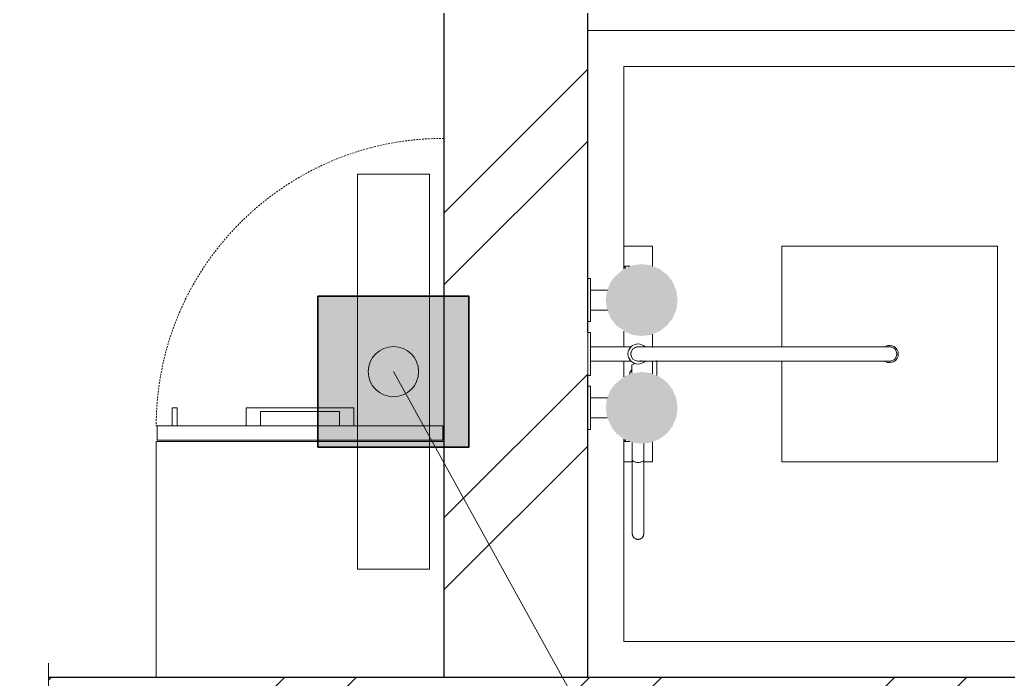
# Model space of a CAD drawing. Header units: millimetres. Extents: x -5016 to 63381, y -6019 to 88916.
# Drawn here: x 15010 to 16385, y 46447 to 47365 of the extents above; entities that cross this region are included whole.
import ezdxf

# ---------------------------------------------------------------- set-up
doc = ezdxf.new("R2010")
doc.units = ezdxf.units.MM
doc.linetypes.add('Сверху', pattern=[3.96875, 2.38125, -1.5875])
for name, color, linetype, lineweight in [('A-DETL-GENF', 9, 'Continuous', 13), ('A-GLAZ', 8, 'Continuous', 13), ('A-WALL', 8, 'Continuous', 13), ('A-WALL-PATT', 8, 'Continuous', 13), ('I-FURN', 9, 'Continuous', 13), ('P-SANR-FIXT', 9, 'Continuous', 13), ('АР_подложка', 8, 'Continuous', 13), ('ОВ_выноски', 7, 'Continuous', 18), ('ТЗ_ВК', 5, 'Continuous', 35), ('ТЗ_контекст', 8, 'Continuous', 18)]:
    doc.layers.add(name, color=color, linetype=linetype, lineweight=lineweight)
pattern_1 = [(45, (0, 0), (-212.132, 212.132), []), (45, (0, 100), (-212.132, 212.132), [])]

# ---------------------------------------------------------------- blocks, each defined once
blk = doc.blocks.new('INT 04 Душевая кабина - INT 04 Душевая кабина-1564509-Этаж 2 - Планировка')
at = {"layer": 'P-SANR-FIXT'}
for p, q in [((1600, 400), (-400, 400)), ((1600, 150), (1600, 400)), ((1600, 120), (1600, 122)), ((1600, -122), (1600, -120)), ((1600, -400), (1600, -150)), ((-400, -400), (1600, -400)), ((1650, -450), (-450, -450))]:
    blk.add_line(p, q, dxfattribs=at)
blk = doc.blocks.new('INT 04 Душевая система наружного монтажа - INT 04 Душевая система наружного монтажа-1564529-Этаж 2 - Планировка')
at = {"layer": 'A-DETL-GENF', "true_color": 0xff0000}
blk.add_hatch(color=1, dxfattribs=at).paths.add_polyline_path([(-25, 75), (-26.7, 87.9), (-31.7, 100), (-39.6, 110.4), (-50, 118.3), (-62.1, 123.3), (-75, 125), (-87.9, 123.3), (-100, 118.3), (-110.4, 110.4), (-118.3, 100), (-123.3, 87.9), (-125, 75), (-123.3, 62.1), (-118.3, 50), (-107.6, 37.6), (-100, 31.7), (-87.9, 26.7), (-75, 25), (-62.1, 26.7), (-50, 31.7), (-39.6, 39.6), (-30, 54), (-26.7, 62.1)])
at = {"layer": 'A-DETL-GENF', "true_color": 0x0000ff}
blk.add_hatch(color=5, dxfattribs=at).paths.add_polyline_path([(125, 75), (123.3, 87.9), (118.3, 100), (110.4, 110.4), (100, 118.3), (87.9, 123.3), (75, 125), (62.1, 123.3), (50, 118.3), (39.6, 110.4), (31.7, 100), (26.7, 87.9), (25, 75), (27.5, 60.1), (31.7, 50), (42.4, 37.6), (50, 31.7), (62.1, 26.7), (75, 25), (87.9, 26.7), (102.6, 33.7), (110.4, 39.6), (118.3, 50), (123.3, 62.1)])
at = {"layer": 'P-SANR-FIXT'}
for p, q in [((150, 570), (-150, 570)), ((-150, 570), (-150, 270)), ((150, 270), (150, 570)), ((-10, 360), (-10, 130)), ((10, 130), (10, 360)), ((-150, 270), (-9.7, 270)), ((9.7, 270), (150, 270)), ((-122.4, 90), (-150, 90)), ((-150, 90), (-150, 70)), ((-9, 90), (-27.6, 90)), ((9.3, 96), (30, 96)), ((27.6, 90), (9.5, 90)), ((150, 90), (122.4, 90)), ((150, 78.6), (150, 90)), ((-150, 70), (-150, 50)), ((-122, 58.5), (-122, 50)), ((-10, 60.2), (-10, 4)), ((10, 4), (10, 60.1)), ((13.3, 66), (15, 61.2)), ((15, 61.2), (26.9, 61.2)), ((122, 58.5), (122, 50)), ((150, 50), (150, 61.4)), ((-150, 50), (-122, 50)), ((-122, 52), (-120, 52)), ((-120, 52.9), (-120, 50)), ((-120, 50), (-118.3, 50)), ((-31.7, 50), (-9.9, 50)), ((9.9, 50), (31.7, 50)), ((118.3, 50), (120, 50)), ((120, 52.9), (120, 50)), ((120, 52), (122, 52)), ((122, 50), (150, 50)), ((-89, 27.3), (-89, 4)), ((-61, 4), (-61, 27.3)), ((61, 27.3), (61, 4)), ((89, 4), (89, 27.1)), ((-105, 4), (-105, 0)), ((-45, 4), (-105, 4)), ((-104, 4), (-105, 4)), ((-45, 4), (-46, 4)), ((-45, 0), (-45, 4)), ((-30, 4), (-30, 0)), ((30, 4), (-30, 4)), ((-29, 4), (-30, 4)), ((-30, 0), (-29, 0)), ((-30, 0), (30, 0)), ((30, 4), (29, 4)), ((29, 0), (30, 0)), ((30, 0), (30, 4)), ((45, 4), (45, 0)), ((105, 4), (45, 4)), ((46, 4), (45, 4)), ((105, 4), (104, 4)), ((105, 0), (105, 4))]:
    blk.add_line(p, q, dxfattribs=at)
at = {"layer": 'P-SANR-FIXT', "flags": 128}
for points in [[(-10, 420), (-10, 420), (-10, 419.8), (-10, 419.6), (-10, 419.2), (-10, 418.8), (-10, 418.3), (-10, 417.7), (-10, 417), (-10, 416.2), (-10, 415.3), (-10, 414.3), (-10, 413.2), (-10, 412.1), (-10, 410.8), (-10, 409.5), (-10, 408.1), (-10, 406.7), (-10, 405.1), (-10, 403.5), (-10, 401.8), (-10, 400), (-10, 398.2), (-10, 396.3), (-10, 394.4), (-10, 392.4), (-10, 390.4), (-10, 388.3), (-10, 386.1), (-10, 384), (-10, 381.7), (-10, 379.5), (-10, 377.2), (-10, 374.9), (-10, 372.6), (-10, 370.2), (-10, 367.8), (-10, 365.4), (-10, 363), (-10, 360.6), (-10, 360)], [(10, 360), (10, 362.4), (10, 364.8), (10, 367.2), (10, 369.6), (10, 371.9), (10, 374.3), (10, 376.6), (10, 378.9), (10, 381.1), (10, 383.4), (10, 385.6), (10, 387.7), (10, 389.8), (10, 391.9), (10, 393.9), (10, 395.8), (10, 397.7), (10, 399.6), (10, 401.3), (10, 403), (10, 404.7), (10, 406.2), (10, 407.7), (10, 409.2), (10, 410.5), (10, 411.7), (10, 412.9), (10, 414), (10, 415), (10, 415.9), (10, 416.7), (10, 417.5), (10, 418.1), (10, 418.7), (10, 419.1), (10, 419.5), (10, 419.8), (10, 419.9), (10, 420), (10, 420)], [(-10, 130), (-10, 127.6), (-10, 125.2), (-10, 122.8), (-10, 120.4), (-10, 118.1), (-10, 115.7), (-10, 113.4), (-10, 111.1), (-10, 108.9), (-10, 106.6), (-10, 104.4), (-10, 102.3), (-10, 100.2), (-10, 98.1), (-10, 96.1), (-10, 94.2), (-10, 92.3), (-10, 90.4), (-10, 88.7), (-10, 87), (-10, 85.3), (-10, 83.8), (-10, 82.3), (-10, 80.8), (-10, 79.5), (-10, 78.3), (-10, 77.1), (-10, 76), (-10, 75), (-10, 74.1), (-10, 73.3), (-10, 72.5), (-10, 71.9), (-10, 71.3), (-10, 70.9), (-10, 70.5), (-10, 70.2), (-10, 70.1), (-10, 70), (-10, 70)], [(10, 70), (10, 70), (10, 70.2), (10, 70.4), (10, 70.8), (10, 71.2), (10, 71.7), (10, 72.3), (10, 73), (10, 73.8), (10, 74.7), (10, 75.7), (10, 76.8), (10, 77.9), (10, 79.2), (10, 80.5), (10, 81.9), (10, 83.3), (10, 84.9), (10, 86.5), (10, 88.2), (10, 90), (10, 91.8), (10, 93.7), (10, 95.6), (10, 97.6), (10, 99.6), (10, 101.7), (10, 103.9), (10, 106), (10, 108.3), (10, 110.5), (10, 112.8), (10, 115.1), (10, 117.4), (10, 119.8), (10, 122.2), (10, 124.6), (10, 127), (10, 129.4), (10, 130)], [(124.6, 78), (130.7, 78), (138.1, 78), (145.8, 78), (147, 78)], [(250, 78), (249.8, 78), (249.3, 78), (248.4, 78), (247.2, 78), (245.6, 78), (243.7, 78), (241.4, 78), (238.8, 78), (235.9, 78), (232.7, 78), (229.1, 78), (225.2, 78), (220.9, 78), (216.4, 78), (211.6, 78), (206.5, 78), (201.1, 78), (195.5, 78), (189.5, 78), (183.3, 78), (176.9, 78), (170.3, 78), (163.4, 78), (156.3, 78), (149, 78), (147, 78)], [(245.7, 78), (246.9, 78), (247.9, 78), (248.7, 78), (249.4, 78), (249.8, 78), (250, 78), (250, 78)], [(250, 78), (250.3, 78), (250.6, 78), (251, 77.9), (251.3, 77.9), (251.6, 77.8), (251.9, 77.8), (252.2, 77.7), (252.5, 77.6), (252.8, 77.5), (253.1, 77.4), (253.4, 77.2), (253.7, 77.1), (254, 76.9), (254.2, 76.8), (254.5, 76.6), (254.8, 76.4), (255, 76.2), (255.3, 76), (255.5, 75.8), (255.7, 75.6), (256, 75.3), (256.2, 75.1), (256.4, 74.8), (256.6, 74.6), (256.7, 74.3), (256.9, 74), (257.1, 73.8), (257.2, 73.5), (257.3, 73.2), (257.5, 72.9), (257.6, 72.6), (257.7, 72.3), (257.7, 72), (257.8, 71.7), (257.9, 71.4), (257.9, 71), (258, 70.7), (258, 70.4), (258, 70.1), (258, 69.8), (258, 69.4), (258, 69.1), (257.9, 68.8), (257.9, 68.5), (257.8, 68.2), (257.7, 67.9), (257.6, 67.6), (257.5, 67.3), (257.4, 67), (257.3, 66.7), (257.1, 66.4), (257, 66.1), (256.8, 65.8), (256.7, 65.6), (256.5, 65.3), (256.3, 65), (256.1, 64.8), (255.9, 64.6), (255.6, 64.3), (255.4, 64.1), (255.2, 63.9), (254.9, 63.7), (254.7, 63.5), (254.4, 63.3), (254.1, 63.1), (253.8, 63), (253.6, 62.8), (253.3, 62.7), (253, 62.6), (252.7, 62.5), (252.4, 62.4), (252.1, 62.3), (251.8, 62.2), (251.4, 62.1), (251.1, 62.1), (250.8, 62), (250.5, 62), (250.2, 62), (250, 62)], [(147, 62), (139.3, 62), (131.8, 62), (124.5, 62), (123.3, 62)], [(147, 62), (154.3, 62), (161.5, 62), (168.4, 62), (175.2, 62), (181.6, 62), (187.9, 62), (193.9, 62), (199.6, 62), (205.1, 62), (210.3, 62), (215.2, 62), (219.8, 62), (224.1, 62), (228.1, 62), (231.7, 62), (235.1, 62), (238.1, 62), (240.8, 62), (243.1, 62), (245.1, 62), (246.8, 62), (248.1, 62), (249.1, 62), (249.7, 62), (250, 62), (250, 62)], [(250, 62), (249.9, 62), (249.6, 62), (249.1, 62), (248.4, 62), (247.5, 62), (246.4, 62)]]:
    blk.add_lwpolyline(points, dxfattribs=at)
at = {"layer": 'P-SANR-FIXT'}
for centre, radius, start, end in [((0, 420), 12, 90, 206.773), ((0, 420), 10, 0, 180), ((0, 420), 10, 135, 180), ((0, 420), 10, 90, 105), ((0, 420), 12, 331.215, 90), ((0, 420), 10, 75, 90), ((0, 420), 10, 0, 45), ((0, 70), 14, 135, 180), ((0, 70), 14, 180, 360), ((0, 70), 10, 180, 360), ((0, 70), 10, 180, 225), ((0, 70), 10, 330, 25.92), ((0, 70), 14, 360, 45), ((250, 70), 8, 270, 90), ((0, 70), 10, 255, 270), ((0, 70), 10, 270, 285), ((30, 70), 12, 227.5246, 261.7504)]:
    blk.add_arc(centre, radius, start, end, dxfattribs=at)
for points, knots in [([(147, 62), (147.4, 62), (148.4, 62.3), (149.6, 63.7), (150.5, 65.9), (151, 68.6), (151, 71.4), (150.4, 74.5), (149.1, 77.3), (147.7, 78), (147, 78)], [0, 0, 0, 0, 0.111111, 0.222222, 0.333333, 0.444444, 0.555556, 0.666667, 0.833333, 1, 1, 1, 1]), ([(-7.6, 58.3), (-7.7, 58.3), (-7.8, 58.3), (-8.1, 58.6), (-8.7, 59), (-9.1, 59.4), (-9.3, 59.5), (-9.3, 59.6)], [0.7760417, 0.7760417, 0.7760417, 0.7760417, 0.78125, 0.7916667, 0.8333333, 0.875, 0.8854167, 0.8854167, 0.8854167, 0.8854167]), ([(-5.1, 57), (-5.3, 57), (-5.6, 57.2), (-6.1, 57.4), (-6.4, 57.5), (-6.4, 57.6)], [0.66666667, 0.66666667, 0.66666667, 0.66666667, 0.6875, 0.70833333, 0.72064687, 0.72064687, 0.72064687, 0.72064687]), ([(6.5, 57.6), (6.3, 57.5), (5.9, 57.3), (5.5, 57.1), (5.2, 57), (5.1, 57)], [0.27777778, 0.27777778, 0.27777778, 0.27777778, 0.30555556, 0.31944444, 0.33333333, 0.33333333, 0.33333333, 0.33333333]), ([(9.4, 59.6), (9.3, 59.6), (9.2, 59.5), (9, 59.3), (8.6, 59), (8.3, 58.7), (8, 58.5), (7.8, 58.4), (7.7, 58.3), (7.7, 58.3)], [0.1111111, 0.1111111, 0.1111111, 0.1111111, 0.125, 0.1388889, 0.1666667, 0.1944444, 0.2083333, 0.2152778, 0.2222222, 0.2222222, 0.2222222, 0.2222222]), ([(28.3, 58.1), (27.8, 58.2), (27.1, 58.3), (26.2, 58.6), (25.3, 58.9), (24.7, 59.2), (24.3, 59.5)], [0.3333333, 0.3333333, 0.3333333, 0.3333333, 0.3888889, 0.4166667, 0.4444444, 0.4982305, 0.4982305, 0.4982305, 0.4982305])]:
    blk.add_open_spline(points, degree=3, knots=knots, dxfattribs=at)
blk = doc.blocks.new('INT 20 Подоконник - Подоконник внутри-1566579-Этаж 2 - Планировка')
at = {"layer": 'A-GLAZ'}
blk.add_line((-950, 0), (-950, -290), dxfattribs=at)
blk = doc.blocks.new('INT 18 Книжный шкаф - INT 18 Книжный шкаф-1564555-Этаж 2 - Планировка')
at = {"layer": 'I-FURN'}
for p, q in [((-200, 200), (-200, -128)), ((200, 200), (-200, 200)), ((200, -128), (200, 200)), ((-200, -128), (200, -128)), ((-198.5, -130), (198.5, -130)), ((-198.5, -130), (-198.5, -150)), ((198.5, -130), (198.5, -150)), ((198.5, -150), (-198.5, -150)), ((-75, -150), (-75, -175)), ((-55, -170), (-55, -150)), ((55, -150), (55, -170)), ((75, -175), (75, -150)), ((170.75, -175), (170.75, -150)), ((177.75, -150), (177.75, -175)), ((-75, -175), (75, -175)), ((55, -170), (-55, -170)), ((177.75, -175), (170.75, -175))]:
    blk.add_line(p, q, dxfattribs=at)
at = {"layer": 'I-FURN', "color": 8, "linetype": 'Сверху', "true_color": 0x808080}
blk.add_line((-200, -150), (-200, -550), dxfattribs=at)
at = {"layer": 'I-FURN', "linetype": 'Сверху'}
blk.add_line((198.5, -150), (200, -150), dxfattribs=at)
blk.add_line((198.5, -150), (200, -150), dxfattribs=at)
at = {"layer": 'I-FURN', "color": 8, "linetype": 'Сверху', "true_color": 0x808080}
blk.add_arc((-200, -150), 400, 270, 360, dxfattribs=at)
blk = doc.blocks.new('АР_plan2')
at = {"layer": 'A-WALL-PATT', "lineweight": 9}
h = blk.add_hatch(dxfattribs=at)
h.set_pattern_fill('FP_1', color=256, style=0, pattern_type=2)
h.set_pattern_definition(pattern_1)
h.paths.add_polyline_path([(17968.2, 11122.6), (17968.2, 13422.6), (17768.2, 13422.6), (17768.2, 11122.6)])
h = blk.add_hatch(dxfattribs=at)
h.set_pattern_fill('FP_1', color=256, style=0, pattern_type=2)
h.set_pattern_definition(pattern_1)
h.paths.add_polyline_path([(22368.2, 10722.6), (22368.2, 11122.6), (21968.2, 11122.6), (21968.2, 10852.6), (20168.2, 10852.6), (20168.2, 11122.6), (17218.2, 11122.6), (17218.2, 10852.6), (15418.2, 10852.6), (15418.2, 11122.6), (14968.2, 11122.6), (14968.2, 10722.6), (15458.2, 10722.6), (15458.2, 10792.6), (17178.2, 10792.6), (17178.2, 10722.6), (20208.2, 10722.6), (20208.2, 10792.6), (21928.2, 10792.6), (21928.2, 10722.6), (22067.3, 10722.6)])
at = {"layer": 'A-WALL', "lineweight": 25}
for p, q in [((17768.2, 13422.6), (17768.2, 11122.6)), ((17968.2, 11602.7), (17968.2, 13422.6)), ((17968.2, 11122.6), (17968.2, 11543.7)), ((20168.2, 11122.6), (17218.2, 11122.6))]:
    blk.add_line(p, q, dxfattribs=at)
at = {"layer": 'A-GLAZ', "rotation": 180}
blk.add_blockref('INT 20 Подоконник - Подоконник внутри-1566579-Этаж 2 - Планировка', (16268.2, 10852.6), dxfattribs=at)
at = {"layer": 'I-FURN', "rotation": 180}
blk.add_blockref('INT 18 Книжный шкаф - INT 18 Книжный шкаф-1564555-Этаж 2 - Планировка', (17568, 11322.6), dxfattribs=at)
at = {"layer": 'P-SANR-FIXT'}
for name, p, rotation in [('INT 04 Душевая кабина - INT 04 Душевая кабина-1564509-Этаж 2 - Планировка', (19618.2, 11572.6), 180), ('INT 04 Душевая система наружного монтажа - INT 04 Душевая система наружного монтажа-1564529-Этаж 2 - Планировка', (17968.2, 11572.6), 269.9999999999749)]:
    blk.add_blockref(name, p, dxfattribs=dict(at, rotation=rotation))

msp = doc.modelspace()

# ---------------------------------------------------------------- block references
at = {"layer": 'АР_подложка'}
msp.add_blockref('АР_plan2', (-2168, 35327), dxfattribs=at)

# ---------------------------------------------------------------- next in the draw order: hatches: boundary and pattern name
at = {"layer": 'ОВ_выноски'}
h = msp.add_hatch(color=7, dxfattribs=at)
edge = h.paths.add_edge_path()
edge.add_arc((15530, 46875), 35, 0, 360)
at = {"layer": 'ТЗ_ВК'}
msp.add_hatch(color=5, dxfattribs=at).paths.add_polyline_path([(15425, 46770), (15635, 46770), (15635, 46980), (15425, 46980)])

# ---------------------------------------------------------------- next in the draw order: linework, layer by layer
at = {"layer": 'ОВ_выноски'}
msp.add_lwpolyline([(15530, 46875), (16400, 45300)], dxfattribs=at)
msp.add_circle((15530, 46875), 35, dxfattribs=at)
at = {"layer": 'ТЗ_ВК'}
msp.add_lwpolyline([(15425, 46770), (15635, 46770), (15635, 46980), (15425, 46980)], close=True, dxfattribs=at)
at = {"layer": 'ТЗ_контекст'}
msp.add_lwpolyline([(15480, 46600), (15580, 46600), (15580, 47150), (15480, 47150)], close=True, dxfattribs=at)

doc.saveas('drawing.dxf')
